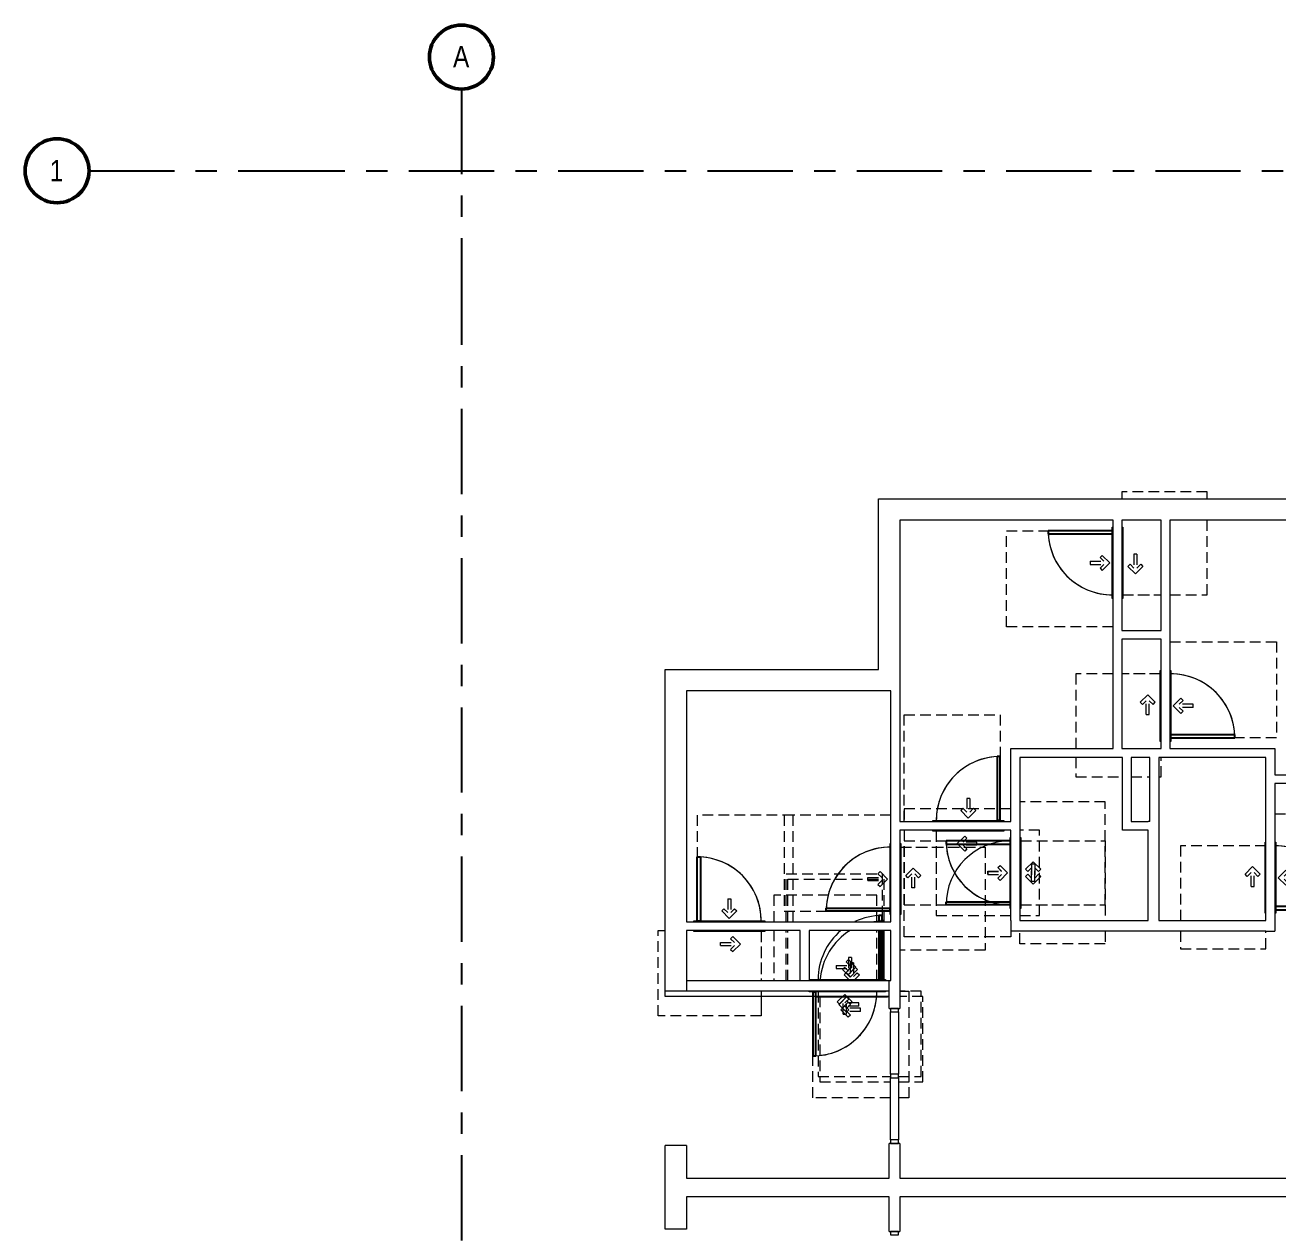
# Model space of a CAD drawing. Header units: inches. Extents: x -1419 to 121, y -84 to 1352.
# Drawn here: x -1419 to -714, y 671 to 1352 of the extents above; entities that cross this region are included whole.
import ezdxf

# ---------------------------------------------------------------- set-up
doc = ezdxf.new("R2010")
doc.units = ezdxf.units.IN
doc.header["$MEASUREMENT"] = 0
doc.linetypes.add('ADA Clearance', pattern=[9, 6, -3])
doc.linetypes.add('Grid Line', pattern=[84, 48, -12, 12, -12])
for name, color, linetype, lineweight in [('A-DOOR', 31, 'Continuous', 15), ('A-DOOR-FRAM', 31, 'Continuous', 9), ('A-GLAZ-CWMG', 51, 'Continuous', 9), ('A-WALL', 113, 'Continuous', 15), ('I-WALL', 2, 'Continuous', 15), ('S-GRID', 1, 'Continuous', 9), ('S-GRID-IDEN', 1, 'Continuous', 50)]:
    doc.layers.add(name, color=color, linetype=linetype, lineweight=lineweight)
doc.styles.add('Arial Narrow', font='ARIALN.TTF', dxfattribs={"height": 12})

# ---------------------------------------------------------------- blocks, each defined once
blk = doc.blocks.new('Door-Single_CE_ - HM Door-2_ HM Frame-V9-ROOF')
at = {"layer": 'A-DOOR', "linetype": 'ADA Clearance', "lineweight": 9}
for p, q in [((-18, 50.5), (40, 50.5)), ((-18, 39.5), (-18, 50.5)), ((40, 50.5), (40, 2.5)), ((-18, 3), (-18, 30.5)), ((-2.02, 14.28), (-6.26, 10.04)), ((-0.78, 13.04), (-2.02, 14.28)), ((-2.02, 5.79), (-6.26, 10.04)), ((-0.78, 13.04), (-2.91, 10.91)), ((4.84, 10.91), (-2.91, 10.91)), ((4.84, 9.16), (-2.91, 9.16)), ((-0.78, 7.03), (-2.91, 9.16)), ((4.84, 10.91), (4.84, 9.16)), ((-0.78, 7.03), (-2.02, 5.79)), ((40, 2.5), (36, 2.5)), ((-36, -2.5), (-36, -62.5)), ((-4.26, -8.62), (-0.02, -4.37)), ((4.22, -8.62), (-0.02, -4.37)), ((18, -62.5), (18, -3)), ((-3.02, -9.85), (-4.26, -8.62)), ((-3.02, -9.85), (-0.89, -7.72)), ((-0.89, -15.47), (-0.89, -7.72)), ((0.86, -15.47), (0.86, -7.72)), ((2.99, -9.85), (0.86, -7.72)), ((2.99, -9.85), (4.22, -8.62)), ((0.86, -15.47), (-0.89, -15.47)), ((-36, -62.5), (18, -62.5))]:
    blk.add_line(p, q, dxfattribs=at)
at = {"layer": 'A-DOOR'}
for p, q in [((16.25, -39), (16.25, -3)), ((18, -3), (18, -39)), ((18, -39), (16.25, -39))]:
    blk.add_line(p, q, dxfattribs=at)
at = {"layer": 'A-DOOR', "lineweight": 25}
for p, q in [((16.25, -39), (16.25, -3)), ((18, -3), (18, -39)), ((18, -39), (16.25, -39))]:
    blk.add_line(p, q, dxfattribs=at)
at = {"layer": 'A-DOOR', "lineweight": 9}
blk.add_arc((18, -3), 36, 180.00117, 270, dxfattribs=at)
blk.add_arc((18, -3), 36, 180.00117, 270, dxfattribs=at)
blk.add_arc((18, -3), 36, 180.00117, 270, dxfattribs=at)
blk.add_arc((18, -3), 36, 180.00117, 270, dxfattribs=at)
blk = doc.blocks.new('Door-Single_CE_ - HM Door-2_ HM Frame-V10-ROOF')
at = {"layer": 'A-DOOR', "linetype": 'ADA Clearance', "lineweight": 9}
for p, q in [((-18, 50.5), (40, 50.5)), ((-18, 3), (-18, 50.5)), ((40, 50.5), (40, 2.5)), ((-2.02, 14.28), (-6.26, 10.04)), ((-0.78, 13.04), (-2.02, 14.28)), ((-2.02, 5.79), (-6.26, 10.04)), ((-0.78, 13.04), (-2.91, 10.91)), ((4.84, 10.91), (-2.91, 10.91)), ((4.84, 9.16), (-2.91, 9.16)), ((-0.78, 7.03), (-2.91, 9.16)), ((4.84, 10.91), (4.84, 9.16)), ((-0.78, 7.03), (-2.02, 5.79)), ((-36, -2.5), (-36, -62.5)), ((-4.26, -8.62), (-0.02, -4.37)), ((4.22, -8.62), (-0.02, -4.37)), ((18, -62.5), (18, -3)), ((-3.02, -9.85), (-4.26, -8.62)), ((-3.02, -9.85), (-0.89, -7.72)), ((-0.89, -15.47), (-0.89, -7.72)), ((0.86, -15.47), (0.86, -7.72)), ((2.99, -9.85), (0.86, -7.72)), ((2.99, -9.85), (4.22, -8.62)), ((0.86, -15.47), (-0.89, -15.47)), ((-36, -62.5), (18, -62.5))]:
    blk.add_line(p, q, dxfattribs=at)
at = {"layer": 'A-DOOR'}
for p, q in [((16.25, -39), (16.25, -3)), ((18, -3), (18, -39)), ((18, -39), (16.25, -39))]:
    blk.add_line(p, q, dxfattribs=at)
at = {"layer": 'A-DOOR', "lineweight": 25}
for p, q in [((16.25, -39), (16.25, -3)), ((18, -3), (18, -39)), ((18, -39), (16.25, -39))]:
    blk.add_line(p, q, dxfattribs=at)
at = {"layer": 'A-DOOR', "lineweight": 9}
blk.add_arc((18, -3), 36, 180.00117, 270, dxfattribs=at)
blk.add_arc((18, -3), 36, 180.00117, 270, dxfattribs=at)
blk.add_arc((18, -3), 36, 180.00117, 270, dxfattribs=at)
blk.add_arc((18, -3), 36, 180.00117, 270, dxfattribs=at)
blk = doc.blocks.new('Door-Single_CE_ - HM Door-2_ HM Frame-V11-ROOF')
at = {"layer": 'A-DOOR', "linetype": 'ADA Clearance', "lineweight": 9}
for p, q in [((-36, 62.5), (18, 62.5)), ((-36, 2.5), (-36, 62.5)), ((18, 62.5), (18, 3)), ((-0.89, 15.47), (-0.89, 7.72)), ((0.86, 15.47), (-0.89, 15.47)), ((0.86, 15.47), (0.86, 7.72)), ((-3.02, 9.85), (-4.26, 8.62)), ((-4.26, 8.62), (-0.02, 4.37)), ((-3.02, 9.85), (-0.89, 7.72)), ((4.22, 8.62), (-0.02, 4.37)), ((2.99, 9.85), (0.86, 7.72)), ((2.99, 9.85), (4.22, 8.62)), ((-18, -3), (-18, -50.5)), ((-2.02, -5.79), (-6.26, -10.04)), ((-0.78, -7.03), (-2.91, -9.16)), ((-0.78, -7.03), (-2.02, -5.79)), ((40, -2.5), (29, -2.5)), ((40, -50.5), (40, -2.5)), ((-2.02, -14.28), (-6.26, -10.04)), ((4.84, -9.16), (-2.91, -9.16)), ((4.84, -10.91), (-2.91, -10.91)), ((-0.78, -13.04), (-2.91, -10.91)), ((-0.78, -13.04), (-2.02, -14.28)), ((4.84, -10.91), (4.84, -9.16)), ((-18, -50.5), (24, -50.5)), ((29, -50.5), (40, -50.5))]:
    blk.add_line(p, q, dxfattribs=at)
at = {"layer": 'A-DOOR'}
for p, q in [((18, 39), (16.25, 39)), ((16.25, 39), (16.25, 3)), ((18, 3), (18, 39))]:
    blk.add_line(p, q, dxfattribs=at)
at = {"layer": 'A-DOOR', "lineweight": 25}
for p, q in [((18, 39), (16.25, 39)), ((16.25, 39), (16.25, 3)), ((18, 3), (18, 39))]:
    blk.add_line(p, q, dxfattribs=at)
at = {"layer": 'A-DOOR', "lineweight": 9}
blk.add_arc((18, 3), 36, 90, 179.99883, dxfattribs=at)
blk.add_arc((18, 3), 36, 90, 179.99883, dxfattribs=at)
blk.add_arc((18, 3), 36, 90, 179.99883, dxfattribs=at)
blk.add_arc((18, 3), 36, 90, 179.99883, dxfattribs=at)
blk = doc.blocks.new('Door-Single_CE_ - HM Door-2_ HM Frame-V12-ROOF')
at = {"layer": 'A-DOOR', "linetype": 'ADA Clearance', "lineweight": 9}
for p, q in [((-18, 50.5), (26.73, 50.5)), ((-18, 3), (-18, 50.5)), ((32.73, 50.5), (40, 50.5)), ((40, 50.5), (40, 2.5)), ((-2.02, 14.28), (-6.26, 10.04)), ((-0.78, 13.04), (-2.02, 14.28)), ((-2.02, 5.79), (-6.26, 10.04)), ((-0.78, 13.04), (-2.91, 10.91)), ((4.84, 10.91), (-2.91, 10.91)), ((4.84, 9.16), (-2.91, 9.16)), ((-0.78, 7.03), (-2.91, 9.16)), ((4.84, 10.91), (4.84, 9.16)), ((-0.78, 7.03), (-2.02, 5.79)), ((40, 2.5), (32.73, 2.5)), ((-36, -2.5), (-36, -62.5)), ((-4.26, -8.62), (-0.02, -4.37)), ((4.22, -8.62), (-0.02, -4.37)), ((18, -62.5), (18, -3)), ((-3.02, -9.85), (-4.26, -8.62)), ((-3.02, -9.85), (-0.89, -7.72)), ((-0.89, -15.47), (-0.89, -7.72)), ((0.86, -15.47), (0.86, -7.72)), ((2.99, -9.85), (0.86, -7.72)), ((2.99, -9.85), (4.22, -8.62)), ((0.86, -15.47), (-0.89, -15.47)), ((-36, -62.5), (-29, -62.5)), ((-24, -62.5), (18, -62.5))]:
    blk.add_line(p, q, dxfattribs=at)
at = {"layer": 'A-DOOR'}
for p, q in [((16.25, -39), (16.25, -3)), ((18, -3), (18, -39)), ((18, -39), (16.25, -39))]:
    blk.add_line(p, q, dxfattribs=at)
at = {"layer": 'A-DOOR', "lineweight": 25}
for p, q in [((16.25, -39), (16.25, -3)), ((18, -3), (18, -39)), ((18, -39), (16.25, -39))]:
    blk.add_line(p, q, dxfattribs=at)
at = {"layer": 'A-DOOR', "lineweight": 9}
blk.add_arc((18, -3), 36, 180.00117, 270, dxfattribs=at)
blk.add_arc((18, -3), 36, 180.00117, 270, dxfattribs=at)
blk.add_arc((18, -3), 36, 180.00117, 270, dxfattribs=at)
blk.add_arc((18, -3), 36, 180.00117, 270, dxfattribs=at)
blk = doc.blocks.new('Door-Single_CE_ - HM Door-2_ HM Frame-V13-ROOF')
at = {"layer": 'A-DOOR', "linetype": 'ADA Clearance', "lineweight": 9}
for p, q in [((-36, 62.5), (18, 62.5)), ((-36, 2.5), (-36, 62.5)), ((18, 62.5), (18, 3)), ((-0.89, 15.47), (-0.89, 7.72)), ((0.86, 15.47), (-0.89, 15.47)), ((0.86, 15.47), (0.86, 7.72)), ((-3.02, 9.85), (-4.26, 8.62)), ((-4.26, 8.62), (-0.02, 4.37)), ((-3.02, 9.85), (-0.89, 7.72)), ((4.22, 8.62), (-0.02, 4.37)), ((2.99, 9.85), (0.86, 7.72)), ((2.99, 9.85), (4.22, 8.62)), ((-18, -3), (-18, -24.5)), ((-2.02, -5.79), (-6.26, -10.04)), ((-0.78, -7.03), (-2.91, -9.16)), ((-0.78, -7.03), (-2.02, -5.79)), ((40, -2.5), (36, -2.5)), ((40, -50.5), (40, -2.5)), ((-2.02, -14.28), (-6.26, -10.04)), ((4.84, -9.16), (-2.91, -9.16)), ((4.84, -10.91), (-2.91, -10.91)), ((-0.78, -13.04), (-2.91, -10.91)), ((-0.78, -13.04), (-2.02, -14.28)), ((4.84, -10.91), (4.84, -9.16)), ((-18, -29.5), (-18, -50.5)), ((-18, -50.5), (24, -50.5)), ((36, -50.5), (40, -50.5))]:
    blk.add_line(p, q, dxfattribs=at)
at = {"layer": 'A-DOOR'}
for p, q in [((18, 39), (16.25, 39)), ((16.25, 39), (16.25, 3)), ((18, 3), (18, 39))]:
    blk.add_line(p, q, dxfattribs=at)
at = {"layer": 'A-DOOR', "lineweight": 25}
for p, q in [((18, 39), (16.25, 39)), ((16.25, 39), (16.25, 3)), ((18, 3), (18, 39))]:
    blk.add_line(p, q, dxfattribs=at)
at = {"layer": 'A-DOOR', "lineweight": 9}
blk.add_arc((18, 3), 36, 90, 179.99883, dxfattribs=at)
blk.add_arc((18, 3), 36, 90, 179.99883, dxfattribs=at)
blk.add_arc((18, 3), 36, 90, 179.99883, dxfattribs=at)
blk.add_arc((18, 3), 36, 90, 179.99883, dxfattribs=at)
blk = doc.blocks.new('Door-Single_CE_ - HM Door-2_ HM Frame-V14-ROOF')
at = {"layer": 'A-DOOR', "linetype": 'ADA Clearance', "lineweight": 9}
for p, q in [((-36, 62.5), (18, 62.5)), ((-36, 2.5), (-36, 62.5)), ((18, 62.5), (18, 3)), ((-0.89, 15.47), (-0.89, 7.72)), ((0.86, 15.47), (-0.89, 15.47)), ((0.86, 15.47), (0.86, 7.72)), ((-3.02, 9.85), (-4.26, 8.62)), ((-4.26, 8.62), (-0.02, 4.37)), ((-3.02, 9.85), (-0.89, 7.72)), ((4.22, 8.62), (-0.02, 4.37)), ((2.99, 9.85), (0.86, 7.72)), ((2.99, 9.85), (4.22, 8.62)), ((-18, -3), (-18, -24.5)), ((-2.02, -5.79), (-6.26, -10.04)), ((-0.78, -7.03), (-2.91, -9.16)), ((-0.78, -7.03), (-2.02, -5.79)), ((40, -2.5), (29, -2.5)), ((40, -3.75), (40, -2.5)), ((-2.02, -14.28), (-6.26, -10.04)), ((4.84, -9.16), (-2.91, -9.16)), ((4.84, -10.91), (-2.91, -10.91)), ((-0.78, -13.04), (-2.91, -10.91)), ((-0.78, -13.04), (-2.02, -14.28)), ((4.84, -10.91), (4.84, -9.16)), ((40, -19.25), (40, -8.75)), ((40, -50.5), (40, -24.25)), ((-18, -29.5), (-18, -50.5)), ((-18, -50.5), (24, -50.5)), ((29, -50.5), (40, -50.5))]:
    blk.add_line(p, q, dxfattribs=at)
at = {"layer": 'A-DOOR'}
for p, q in [((18, 39), (16.25, 39)), ((16.25, 39), (16.25, 3)), ((18, 3), (18, 39))]:
    blk.add_line(p, q, dxfattribs=at)
at = {"layer": 'A-DOOR', "lineweight": 25}
for p, q in [((18, 39), (16.25, 39)), ((16.25, 39), (16.25, 3)), ((18, 3), (18, 39))]:
    blk.add_line(p, q, dxfattribs=at)
at = {"layer": 'A-DOOR', "lineweight": 9}
blk.add_arc((18, 3), 36, 90, 179.99883, dxfattribs=at)
blk.add_arc((18, 3), 36, 90, 179.99883, dxfattribs=at)
blk.add_arc((18, 3), 36, 90, 179.99883, dxfattribs=at)
blk.add_arc((18, 3), 36, 90, 179.99883, dxfattribs=at)
blk = doc.blocks.new('Door-Single_CE_ - HM Door-2_ HM Frame-V30-ROOF')
at = {"layer": 'A-DOOR', "linetype": 'ADA Clearance', "lineweight": 9}
for p, q in [((-18, 50.5), (40, 50.5)), ((-18, 36.5), (-18, 50.5)), ((40, 50.5), (40, 2.5)), ((-18, 3), (-18, 30.5)), ((-2.02, 14.28), (-6.26, 10.04)), ((-0.78, 13.04), (-2.02, 14.28)), ((-2.02, 5.79), (-6.26, 10.04)), ((-0.78, 13.04), (-2.91, 10.91)), ((4.84, 10.91), (-2.91, 10.91)), ((4.84, 9.16), (-2.91, 9.16)), ((-0.78, 7.03), (-2.91, 9.16)), ((4.84, 10.91), (4.84, 9.16)), ((-0.78, 7.03), (-2.02, 5.79)), ((40, 2.5), (36, 2.5)), ((-36, -2.5), (-36, -62.5)), ((-4.26, -8.62), (-0.02, -4.37)), ((4.22, -8.62), (-0.02, -4.37)), ((18, -62.5), (18, -3)), ((-3.02, -9.85), (-4.26, -8.62)), ((-3.02, -9.85), (-0.89, -7.72)), ((-0.89, -15.47), (-0.89, -7.72)), ((0.86, -15.47), (0.86, -7.72)), ((2.99, -9.85), (0.86, -7.72)), ((2.99, -9.85), (4.22, -8.62)), ((0.86, -15.47), (-0.89, -15.47)), ((-36, -62.5), (18, -62.5))]:
    blk.add_line(p, q, dxfattribs=at)
at = {"layer": 'A-DOOR'}
for p, q in [((16.25, -39), (16.25, -3)), ((18, -3), (18, -39)), ((18, -39), (16.25, -39))]:
    blk.add_line(p, q, dxfattribs=at)
at = {"layer": 'A-DOOR', "lineweight": 25}
for p, q in [((16.25, -39), (16.25, -3)), ((18, -3), (18, -39)), ((18, -39), (16.25, -39))]:
    blk.add_line(p, q, dxfattribs=at)
at = {"layer": 'A-DOOR', "lineweight": 9}
blk.add_arc((18, -3), 36, 180.00117, 270, dxfattribs=at)
blk.add_arc((18, -3), 36, 180.00117, 270, dxfattribs=at)
blk.add_arc((18, -3), 36, 180.00117, 270, dxfattribs=at)
blk.add_arc((18, -3), 36, 180.00117, 270, dxfattribs=at)
blk = doc.blocks.new('Door-Single_CE_ - HM Door-2_ HM Frame-V19-ROOF')
at = {"layer": 'A-DOOR', "linetype": 'ADA Clearance', "lineweight": 9}
for p, q in [((-36, 62.5), (18, 62.5)), ((-36, 2.5), (-36, 62.5)), ((18, 62.5), (18, 3)), ((-0.89, 15.47), (-0.89, 7.72)), ((0.86, 15.47), (-0.89, 15.47)), ((0.86, 15.47), (0.86, 7.72)), ((-3.02, 9.85), (-4.26, 8.62)), ((-4.26, 8.62), (-0.02, 4.37)), ((-3.02, 9.85), (-0.89, 7.72)), ((4.22, 8.62), (-0.02, 4.37)), ((2.99, 9.85), (0.86, 7.72)), ((2.99, 9.85), (4.22, 8.62)), ((-32.73, 2.5), (-36, 2.5)), ((-18, -3), (-18, -50.5)), ((-2.02, -5.79), (-6.26, -10.04)), ((-0.78, -7.03), (-2.91, -9.16)), ((-0.78, -7.03), (-2.02, -5.79)), ((40, -50.5), (40, -2.5)), ((-2.02, -14.28), (-6.26, -10.04)), ((4.84, -9.16), (-2.91, -9.16)), ((4.84, -10.91), (-2.91, -10.91)), ((-0.78, -13.04), (-2.91, -10.91)), ((-0.78, -13.04), (-2.02, -14.28)), ((4.84, -10.91), (4.84, -9.16)), ((-18, -50.5), (40, -50.5))]:
    blk.add_line(p, q, dxfattribs=at)
at = {"layer": 'A-DOOR'}
for p, q in [((18, 39), (16.25, 39)), ((16.25, 39), (16.25, 3)), ((18, 3), (18, 39))]:
    blk.add_line(p, q, dxfattribs=at)
at = {"layer": 'A-DOOR', "lineweight": 25}
for p, q in [((18, 39), (16.25, 39)), ((16.25, 39), (16.25, 3)), ((18, 3), (18, 39))]:
    blk.add_line(p, q, dxfattribs=at)
at = {"layer": 'A-DOOR', "lineweight": 9}
blk.add_arc((18, 3), 36, 90, 179.99883, dxfattribs=at)
blk.add_arc((18, 3), 36, 90, 179.99883, dxfattribs=at)
blk.add_arc((18, 3), 36, 90, 179.99883, dxfattribs=at)
blk.add_arc((18, 3), 36, 90, 179.99883, dxfattribs=at)
blk = doc.blocks.new('Rectangular Mullion - 4 1_2_ x 2_ Rectangular_CE_-5153480-ROOF')
at = {"layer": 'A-GLAZ-CWMG'}
for p, q in [((0, 2.25), (-2, 2.25)), ((-2, 2.25), (-2, -2.25)), ((0, -2.25), (0, 2.25)), ((-2, -2.25), (0, -2.25))]:
    blk.add_line(p, q, dxfattribs=at)
blk = doc.blocks.new('Door-Single_CE_ - HM Door-2_ HM Frame-V49-ROOF')
at = {"layer": 'A-DOOR', "linetype": 'ADA Clearance', "lineweight": 9}
for p, q in [((-18, 50.5), (40, 50.5)), ((-18, 36.5), (-18, 50.5)), ((40, 50.5), (40, 2.5)), ((-18, 2.5), (-18, 30.5)), ((-2.02, 14.28), (-6.26, 10.04)), ((-0.78, 13.04), (-2.02, 14.28)), ((-2.02, 5.79), (-6.26, 10.04)), ((-0.78, 13.04), (-2.91, 10.91)), ((4.84, 10.91), (-2.91, 10.91)), ((4.84, 9.16), (-2.91, 9.16)), ((-0.78, 7.03), (-2.91, 9.16)), ((4.84, 10.91), (4.84, 9.16)), ((-0.78, 7.03), (-2.02, 5.79)), ((40, 2.5), (36, 2.5)), ((-36, -2.5), (-36, -62.5)), ((-4.26, -8.62), (-0.02, -4.37)), ((4.22, -8.62), (-0.02, -4.37)), ((18, -62.5), (18, -2.5)), ((-3.02, -9.85), (-4.26, -8.62)), ((-3.02, -9.85), (-0.89, -7.72)), ((-0.89, -15.47), (-0.89, -7.72)), ((0.86, -15.47), (0.86, -7.72)), ((2.99, -9.85), (0.86, -7.72)), ((2.99, -9.85), (4.22, -8.62)), ((0.86, -15.47), (-0.89, -15.47)), ((-36, -62.5), (18, -62.5))]:
    blk.add_line(p, q, dxfattribs=at)
at = {"layer": 'A-DOOR'}
for p, q in [((16.25, -39), (16.25, -3)), ((16.25, -3), (18, -3)), ((18, -3), (18, -39)), ((18, -39), (16.25, -39))]:
    blk.add_line(p, q, dxfattribs=at)
at = {"layer": 'A-DOOR', "lineweight": 25}
for p, q in [((16.25, -39), (16.25, -3)), ((18, -3), (16.25, -3)), ((18, -3), (18, -39)), ((18, -39), (16.25, -39))]:
    blk.add_line(p, q, dxfattribs=at)
at = {"layer": 'A-DOOR', "lineweight": 9}
for start in [179.5, 179.5, 179.5, 180.00117]:
    blk.add_arc((18, -3), 36, start, 270, dxfattribs=at)
at = {"layer": 'A-DOOR-FRAM'}
for p, q in [((-20, 3), (20, 3)), ((-20, 2.5), (-20, 3)), ((20, 3), (20, 2.5)), ((-20, -3), (-20, -2.5)), ((20, -3), (-20, -3)), ((20, -2.5), (20, -3))]:
    blk.add_line(p, q, dxfattribs=at)
blk = doc.blocks.new('Door-Single_CE_ - HM Door-2_ HM Frame-V50-ROOF')
at = {"layer": 'A-DOOR', "linetype": 'ADA Clearance', "lineweight": 9}
for p, q in [((-18, 50.5), (40, 50.5)), ((-18, 2.5), (-18, 50.5)), ((40, 50.5), (40, 2.5)), ((-2.02, 14.28), (-6.26, 10.04)), ((-0.78, 13.04), (-2.02, 14.28)), ((-2.02, 5.79), (-6.26, 10.04)), ((-0.78, 13.04), (-2.91, 10.91)), ((4.84, 10.91), (-2.91, 10.91)), ((4.84, 9.16), (-2.91, 9.16)), ((-0.78, 7.03), (-2.91, 9.16)), ((4.84, 10.91), (4.84, 9.16)), ((-0.78, 7.03), (-2.02, 5.79)), ((-36, -2.5), (-36, -62.5)), ((-4.26, -8.62), (-0.02, -4.37)), ((4.22, -8.62), (-0.02, -4.37)), ((18, -62.5), (18, -2.5)), ((-3.02, -9.85), (-4.26, -8.62)), ((-3.02, -9.85), (-0.89, -7.72)), ((-0.89, -15.47), (-0.89, -7.72)), ((0.86, -15.47), (0.86, -7.72)), ((2.99, -9.85), (0.86, -7.72)), ((2.99, -9.85), (4.22, -8.62)), ((0.86, -15.47), (-0.89, -15.47)), ((-36, -62.5), (18, -62.5))]:
    blk.add_line(p, q, dxfattribs=at)
at = {"layer": 'A-DOOR'}
for p, q in [((16.25, -39), (16.25, -3)), ((16.25, -3), (18, -3)), ((18, -3), (18, -39)), ((18, -39), (16.25, -39))]:
    blk.add_line(p, q, dxfattribs=at)
at = {"layer": 'A-DOOR', "lineweight": 25}
for p, q in [((16.25, -39), (16.25, -3)), ((18, -3), (16.25, -3)), ((18, -3), (18, -39)), ((18, -39), (16.25, -39))]:
    blk.add_line(p, q, dxfattribs=at)
at = {"layer": 'A-DOOR', "lineweight": 9}
for start in [179.5, 179.5, 179.5, 180.00117]:
    blk.add_arc((18, -3), 36, start, 270, dxfattribs=at)
at = {"layer": 'A-DOOR-FRAM'}
for p, q in [((-20, 3), (20, 3)), ((-20, 2.5), (-20, 3)), ((20, 3), (20, 2.5)), ((-20, -3), (-20, -2.5)), ((20, -3), (-20, -3)), ((20, -2.5), (20, -3))]:
    blk.add_line(p, q, dxfattribs=at)
blk = doc.blocks.new('Door-Single_CE_ - HM Door-2_ HM Frame-V51-ROOF')
at = {"layer": 'A-DOOR', "linetype": 'ADA Clearance', "lineweight": 9}
for p, q in [((-36, 62.5), (18, 62.5)), ((-36, 2.5), (-36, 62.5)), ((18, 62.5), (18, 2.5)), ((-0.89, 15.47), (-0.89, 7.72)), ((0.86, 15.47), (-0.89, 15.47)), ((0.86, 15.47), (0.86, 7.72)), ((-3.02, 9.85), (-4.26, 8.62)), ((-4.26, 8.62), (-0.02, 4.37)), ((-3.02, 9.85), (-0.89, 7.72)), ((4.22, 8.62), (-0.02, 4.37)), ((2.99, 9.85), (0.86, 7.72)), ((2.99, 9.85), (4.22, 8.62)), ((-18, -2.5), (-18, -50.5)), ((-2.02, -5.79), (-6.26, -10.04)), ((-0.78, -7.03), (-2.91, -9.16)), ((-0.78, -7.03), (-2.02, -5.79)), ((40, -2.5), (29, -2.5)), ((40, -50.5), (40, -2.5)), ((-2.02, -14.28), (-6.26, -10.04)), ((4.84, -9.16), (-2.91, -9.16)), ((4.84, -10.91), (-2.91, -10.91)), ((-0.78, -13.04), (-2.91, -10.91)), ((-0.78, -13.04), (-2.02, -14.28)), ((4.84, -10.91), (4.84, -9.16)), ((-18, -50.5), (24, -50.5)), ((29, -50.5), (40, -50.5))]:
    blk.add_line(p, q, dxfattribs=at)
at = {"layer": 'A-DOOR'}
for p, q in [((18, 39), (16.25, 39)), ((16.25, 39), (16.25, 3)), ((18, 3), (18, 39)), ((16.25, 3), (18, 3))]:
    blk.add_line(p, q, dxfattribs=at)
at = {"layer": 'A-DOOR', "lineweight": 25}
for p, q in [((18, 39), (16.25, 39)), ((16.25, 39), (16.25, 3)), ((18, 3), (18, 39)), ((18, 3), (16.25, 3))]:
    blk.add_line(p, q, dxfattribs=at)
at = {"layer": 'A-DOOR', "lineweight": 9}
for end in [179.99883, 180.5, 180.5, 180.5]:
    blk.add_arc((18, 3), 36, 90, end, dxfattribs=at)
at = {"layer": 'A-DOOR-FRAM'}
for p, q in [((-20, 3), (20, 3)), ((-20, 2.5), (-20, 3)), ((20, 3), (20, 2.5)), ((-20, -3), (-20, -2.5)), ((20, -3), (-20, -3)), ((20, -2.5), (20, -3))]:
    blk.add_line(p, q, dxfattribs=at)
blk = doc.blocks.new('Door-Single_CE_ - HM Door-2_ HM Frame-V52-ROOF')
at = {"layer": 'A-DOOR', "linetype": 'ADA Clearance', "lineweight": 9}
for p, q in [((-36, 62.5), (18, 62.5)), ((-36, 2.5), (-36, 62.5)), ((18, 62.5), (18, 2.5)), ((-0.89, 15.47), (-0.89, 7.72)), ((0.86, 15.47), (-0.89, 15.47)), ((0.86, 15.47), (0.86, 7.72)), ((-3.02, 9.85), (-4.26, 8.62)), ((-4.26, 8.62), (-0.02, 4.37)), ((-3.02, 9.85), (-0.89, 7.72)), ((4.22, 8.62), (-0.02, 4.37)), ((2.99, 9.85), (0.86, 7.72)), ((2.99, 9.85), (4.22, 8.62)), ((-32.73, 2.5), (-36, 2.5)), ((-18, -2.5), (-18, -50.5)), ((-2.02, -5.79), (-6.26, -10.04)), ((-0.78, -7.03), (-2.91, -9.16)), ((-0.78, -7.03), (-2.02, -5.79)), ((40, -50.5), (40, -2.5)), ((-2.02, -14.28), (-6.26, -10.04)), ((4.84, -9.16), (-2.91, -9.16)), ((4.84, -10.91), (-2.91, -10.91)), ((-0.78, -13.04), (-2.91, -10.91)), ((-0.78, -13.04), (-2.02, -14.28)), ((4.84, -10.91), (4.84, -9.16)), ((-18, -50.5), (40, -50.5))]:
    blk.add_line(p, q, dxfattribs=at)
at = {"layer": 'A-DOOR'}
for p, q in [((18, 39), (16.25, 39)), ((16.25, 39), (16.25, 3)), ((18, 3), (18, 39)), ((16.25, 3), (18, 3))]:
    blk.add_line(p, q, dxfattribs=at)
at = {"layer": 'A-DOOR', "lineweight": 25}
for p, q in [((18, 39), (16.25, 39)), ((16.25, 39), (16.25, 3)), ((18, 3), (18, 39)), ((18, 3), (16.25, 3))]:
    blk.add_line(p, q, dxfattribs=at)
at = {"layer": 'A-DOOR', "lineweight": 9}
for end in [179.99883, 180.5, 180.5, 180.5]:
    blk.add_arc((18, 3), 36, 90, end, dxfattribs=at)
at = {"layer": 'A-DOOR-FRAM'}
for p, q in [((-20, 3), (20, 3)), ((-20, 2.5), (-20, 3)), ((20, 3), (20, 2.5)), ((-20, -3), (-20, -2.5)), ((20, -3), (-20, -3)), ((20, -2.5), (20, -3))]:
    blk.add_line(p, q, dxfattribs=at)
blk = doc.blocks.new('Door-Single_CE_ - HM Door-2_ HM Frame-V53-ROOF')
at = {"layer": 'A-DOOR', "linetype": 'ADA Clearance', "lineweight": 9}
for p, q in [((-36, 62.5), (18, 62.5)), ((-36, 2.5), (-36, 62.5)), ((18, 62.5), (18, 2.5)), ((-0.89, 15.47), (-0.89, 7.72)), ((0.86, 15.47), (-0.89, 15.47)), ((0.86, 15.47), (0.86, 7.72)), ((-3.02, 9.85), (-4.26, 8.62)), ((-4.26, 8.62), (-0.02, 4.37)), ((-3.02, 9.85), (-0.89, 7.72)), ((4.22, 8.62), (-0.02, 4.37)), ((2.99, 9.85), (0.86, 7.72)), ((2.99, 9.85), (4.22, 8.62)), ((-18, -2.5), (-18, -24.5)), ((-2.02, -5.79), (-6.26, -10.04)), ((-0.78, -7.03), (-2.91, -9.16)), ((-0.78, -7.03), (-2.02, -5.79)), ((40, -2.5), (36, -2.5)), ((40, -50.5), (40, -2.5)), ((-2.02, -14.28), (-6.26, -10.04)), ((4.84, -9.16), (-2.91, -9.16)), ((4.84, -10.91), (-2.91, -10.91)), ((-0.78, -13.04), (-2.91, -10.91)), ((-0.78, -13.04), (-2.02, -14.28)), ((4.84, -10.91), (4.84, -9.16)), ((-18, -29.5), (-18, -50.5)), ((-18, -50.5), (24, -50.5)), ((36, -50.5), (40, -50.5))]:
    blk.add_line(p, q, dxfattribs=at)
at = {"layer": 'A-DOOR'}
for p, q in [((18, 39), (16.25, 39)), ((16.25, 39), (16.25, 3)), ((18, 3), (18, 39)), ((16.25, 3), (18, 3))]:
    blk.add_line(p, q, dxfattribs=at)
at = {"layer": 'A-DOOR', "lineweight": 25}
for p, q in [((18, 39), (16.25, 39)), ((16.25, 39), (16.25, 3)), ((18, 3), (18, 39)), ((18, 3), (16.25, 3))]:
    blk.add_line(p, q, dxfattribs=at)
at = {"layer": 'A-DOOR', "lineweight": 9}
for end in [179.99883, 180.5, 180.5, 180.5]:
    blk.add_arc((18, 3), 36, 90, end, dxfattribs=at)
at = {"layer": 'A-DOOR-FRAM'}
for p, q in [((-20, 3), (20, 3)), ((-20, 2.5), (-20, 3)), ((20, 3), (20, 2.5)), ((-20, -3), (-20, -2.5)), ((20, -3), (-20, -3)), ((20, -2.5), (20, -3))]:
    blk.add_line(p, q, dxfattribs=at)
blk = doc.blocks.new('Door-Single_CE_ - HM Door-2_ HM Frame-V54-ROOF')
at = {"layer": 'A-DOOR', "linetype": 'ADA Clearance', "lineweight": 9}
for p, q in [((-36, 62.5), (18, 62.5)), ((-36, 2.5), (-36, 62.5)), ((18, 62.5), (18, 2.5)), ((-0.89, 15.47), (-0.89, 7.72)), ((0.86, 15.47), (-0.89, 15.47)), ((0.86, 15.47), (0.86, 7.72)), ((-3.02, 9.85), (-4.26, 8.62)), ((-4.26, 8.62), (-0.02, 4.37)), ((-3.02, 9.85), (-0.89, 7.72)), ((4.22, 8.62), (-0.02, 4.37)), ((2.99, 9.85), (0.86, 7.72)), ((2.99, 9.85), (4.22, 8.62)), ((-18, -2.5), (-18, -24.5)), ((-2.02, -5.79), (-6.26, -10.04)), ((-0.78, -7.03), (-2.91, -9.16)), ((-0.78, -7.03), (-2.02, -5.79)), ((40, -2.5), (29, -2.5)), ((40, -3.75), (40, -2.5)), ((-2.02, -14.28), (-6.26, -10.04)), ((4.84, -9.16), (-2.91, -9.16)), ((4.84, -10.91), (-2.91, -10.91)), ((-0.78, -13.04), (-2.91, -10.91)), ((-0.78, -13.04), (-2.02, -14.28)), ((4.84, -10.91), (4.84, -9.16)), ((40, -19.25), (40, -8.75)), ((40, -50.5), (40, -24.25)), ((-18, -29.5), (-18, -50.5)), ((-18, -50.5), (24, -50.5)), ((29, -50.5), (40, -50.5))]:
    blk.add_line(p, q, dxfattribs=at)
at = {"layer": 'A-DOOR'}
for p, q in [((18, 39), (16.25, 39)), ((16.25, 39), (16.25, 3)), ((18, 3), (18, 39)), ((16.25, 3), (18, 3))]:
    blk.add_line(p, q, dxfattribs=at)
at = {"layer": 'A-DOOR', "lineweight": 25}
for p, q in [((18, 39), (16.25, 39)), ((16.25, 39), (16.25, 3)), ((18, 3), (18, 39)), ((18, 3), (16.25, 3))]:
    blk.add_line(p, q, dxfattribs=at)
at = {"layer": 'A-DOOR', "lineweight": 9}
for end in [179.99883, 180.5, 180.5, 180.5]:
    blk.add_arc((18, 3), 36, 90, end, dxfattribs=at)
at = {"layer": 'A-DOOR-FRAM'}
for p, q in [((-20, 3), (20, 3)), ((-20, 2.5), (-20, 3)), ((20, 3), (20, 2.5)), ((-20, -3), (-20, -2.5)), ((20, -3), (-20, -3)), ((20, -2.5), (20, -3))]:
    blk.add_line(p, q, dxfattribs=at)
blk = doc.blocks.new('Rectangular Mullion - 4 1_2_ x 2_ Rectangular_CE_-5153481-ROOF')
at = {"layer": 'A-GLAZ-CWMG'}
for p, q in [((-932.45, 796.61), (-927.95, 796.61)), ((-932.45, 761.61), (-932.45, 796.61)), ((-927.95, 796.61), (-927.95, 761.61)), ((-927.95, 761.61), (-932.45, 761.61))]:
    blk.add_line(p, q, dxfattribs=at)
blk = doc.blocks.new('Rectangular Mullion - 4 1_2_ x 2_ Rectangular_CE_-5153485-ROOF')
at = {"layer": 'A-GLAZ-CWMG'}
for p, q in [((-2, -2.25), (-2, 2.25)), ((-2, 2.25), (0, 2.25)), ((0, 2.25), (0, -2.25)), ((0, -2.25), (-2, -2.25))]:
    blk.add_line(p, q, dxfattribs=at)
blk = doc.blocks.new('Rectangular Mullion - 4 1_2_ x 2_ Rectangular_CE_-5153486-ROOF')
at = {"layer": 'A-GLAZ-CWMG'}
for p, q in [((0, 2.25), (-2, 2.25)), ((-2, 2.25), (-2, -2.25)), ((0, -2.25), (0, 2.25)), ((-2, -2.25), (0, -2.25))]:
    blk.add_line(p, q, dxfattribs=at)
blk = doc.blocks.new('Rectangular Mullion - 4 1_2_ x 2_ Rectangular_CE_-5153483-ROOF')
at = {"layer": 'A-GLAZ-CWMG'}
for p, q in [((-1, -2.25), (-1, 2.25)), ((-1, 2.25), (1, 2.25)), ((1, 2.25), (1, -2.25)), ((1, -2.25), (-1, -2.25))]:
    blk.add_line(p, q, dxfattribs=at)
blk = doc.blocks.new('Door-Single_CE_ - HM Door-2_ HM Frame-V70-ROOF')
at = {"layer": 'A-DOOR', "linetype": 'ADA Clearance', "lineweight": 9}
for p, q in [((-36, 62.5), (18, 62.5)), ((-36, 2.5), (-36, 62.5)), ((18, 62.5), (18, 2.5)), ((-0.89, 15.47), (-0.89, 7.72)), ((0.86, 15.47), (-0.89, 15.47)), ((0.86, 15.47), (0.86, 7.72)), ((-3.02, 9.85), (-4.26, 8.62)), ((-4.26, 8.62), (-0.02, 4.37)), ((-3.02, 9.85), (-0.89, 7.72)), ((4.22, 8.62), (-0.02, 4.37)), ((2.99, 9.85), (0.86, 7.72)), ((2.99, 9.85), (4.22, 8.62)), ((-18, -2.5), (-18, -50.5)), ((-2.02, -5.79), (-6.26, -10.04)), ((-0.78, -7.03), (-2.91, -9.16)), ((-0.78, -7.03), (-2.02, -5.79)), ((40, -2.5), (30, -2.5)), ((40, -50.5), (40, -2.5)), ((-2.02, -14.28), (-6.26, -10.04)), ((4.84, -9.16), (-2.91, -9.16)), ((4.84, -10.91), (-2.91, -10.91)), ((-0.78, -13.04), (-2.91, -10.91)), ((-0.78, -13.04), (-2.02, -14.28)), ((4.84, -10.91), (4.84, -9.16)), ((-18, -50.5), (24, -50.5)), ((30, -50.5), (40, -50.5))]:
    blk.add_line(p, q, dxfattribs=at)
at = {"layer": 'A-DOOR'}
for p, q in [((18, 39), (16.25, 39)), ((16.25, 39), (16.25, 3)), ((18, 3), (18, 39)), ((16.25, 3), (18, 3))]:
    blk.add_line(p, q, dxfattribs=at)
at = {"layer": 'A-DOOR', "lineweight": 25}
for p, q in [((18, 39), (16.25, 39)), ((16.25, 39), (16.25, 3)), ((18, 3), (18, 39)), ((18, 3), (16.25, 3))]:
    blk.add_line(p, q, dxfattribs=at)
at = {"layer": 'A-DOOR', "lineweight": 9}
for end in [179.99883, 180.5, 180.5, 180.5]:
    blk.add_arc((18, 3), 36, 90, end, dxfattribs=at)
at = {"layer": 'A-DOOR-FRAM'}
for p, q in [((-20, 3), (20, 3)), ((-20, 2.5), (-20, 3)), ((20, 3), (20, 2.5)), ((-20, -3), (-20, -2.5)), ((20, -3), (-20, -3)), ((20, -2.5), (20, -3))]:
    blk.add_line(p, q, dxfattribs=at)
blk = doc.blocks.new('Door-Single_CE_ - HM Door-2_ HM Frame-V71-ROOF')
at = {"layer": 'A-DOOR', "linetype": 'ADA Clearance', "lineweight": 9}
for p, q in [((-36, 63), (18, 63)), ((-36, 39), (-36, 63)), ((18, 63), (18, 39)), ((-36, 6), (-36, 34)), ((18, 34), (18, 6.5)), ((-0.89, 15.97), (-0.89, 8.22)), ((0.86, 15.97), (-0.89, 15.97)), ((0.86, 15.97), (0.86, 8.22)), ((-3.02, 10.35), (-4.26, 9.12)), ((-4.26, 9.12), (-1.65, 6.5)), ((-3.02, 10.35), (-0.89, 8.22)), ((2.99, 10.35), (0.86, 8.22)), ((4.22, 9.12), (1.61, 6.5)), ((2.99, 10.35), (4.22, 9.12)), ((-18, -3), (-18, -51)), ((-2.02, -6.29), (-6.26, -10.54)), ((-0.78, -7.53), (-2.02, -6.29)), ((40, -3), (27, -3)), ((40, -51), (40, -3)), ((-2.02, -14.78), (-6.26, -10.54)), ((-0.78, -7.53), (-2.91, -9.66)), ((4.84, -9.66), (-2.91, -9.66)), ((4.84, -11.41), (-2.91, -11.41)), ((-0.78, -13.54), (-2.91, -11.41)), ((-0.78, -13.54), (-2.02, -14.78)), ((4.84, -11.41), (4.84, -9.66)), ((-18, -51), (21.75, -51)), ((26.25, -51), (40, -51))]:
    blk.add_line(p, q, dxfattribs=at)
at = {"layer": 'A-DOOR'}
for p, q in [((18, 39.5), (16.25, 39.5)), ((16.25, 39.5), (16.25, 39)), ((18, 39), (18, 39.5)), ((16.25, 34), (16.25, 6.5)), ((18, 6.5), (18, 34))]:
    blk.add_line(p, q, dxfattribs=at)
at = {"layer": 'A-DOOR', "lineweight": 25}
for p, q in [((18, 39.5), (16.25, 39.5)), ((16.25, 39.5), (16.25, 39)), ((18, 39), (18, 39.5)), ((16.25, 34), (16.25, 6.5)), ((18, 6.5), (18, 34))]:
    blk.add_line(p, q, dxfattribs=at)
at = {"layer": 'A-DOOR', "lineweight": 9}
for start, end in [(90, 99.07289), (90, 99.07289), (90, 99.07289), (90, 99.07289), (121.94804, 175.21294), (121.94804, 175.21294), (121.94804, 175.21294), (121.94804, 175.21294)]:
    blk.add_arc((18, 3.5), 36, start, end, dxfattribs=at)
at = {"layer": 'A-DOOR-FRAM'}
for p, q in [((-20, -3.5), (-20, -3)), ((20, -3.5), (-20, -3.5)), ((20, -3), (20, -3.5))]:
    blk.add_line(p, q, dxfattribs=at)
blk = doc.blocks.new('Door-Single_CE_ - HM Door-2_ HM Frame-V74-ROOF')
at = {"layer": 'A-DOOR', "linetype": 'ADA Clearance', "lineweight": 9}
for p, q in [((-36, 63), (18, 63)), ((-36, 36), (-36, 63)), ((18, 63), (18, 36)), ((-36, 3), (-36, 31)), ((18, 31), (18, 3)), ((-0.89, 15.97), (-0.89, 8.22)), ((0.86, 15.97), (-0.89, 15.97)), ((0.86, 15.97), (0.86, 8.22)), ((-3.02, 10.35), (-4.26, 9.12)), ((-4.26, 9.12), (-0.02, 4.87)), ((-3.02, 10.35), (-0.89, 8.22)), ((4.22, 9.12), (-0.02, 4.87)), ((2.99, 10.35), (0.86, 8.22)), ((2.99, 10.35), (4.22, 9.12)), ((-18, -3.5), (-18, -51)), ((-2.02, -6.29), (-6.26, -10.54)), ((-0.78, -7.53), (-2.02, -6.29)), ((40, -3), (28, -3)), ((40, -51), (40, -3)), ((-2.02, -14.78), (-6.26, -10.54)), ((-0.78, -7.53), (-2.91, -9.66)), ((4.84, -9.66), (-2.91, -9.66)), ((4.84, -11.41), (-2.91, -11.41)), ((-0.78, -13.54), (-2.91, -11.41)), ((-0.78, -13.54), (-2.02, -14.78)), ((4.84, -11.41), (4.84, -9.66)), ((-18, -51), (22.75, -51)), ((27.25, -51), (40, -51))]:
    blk.add_line(p, q, dxfattribs=at)
at = {"layer": 'A-DOOR'}
for p, q in [((18, 39.5), (16.25, 39.5)), ((16.25, 39.5), (16.25, 36)), ((18, 36), (18, 39.5)), ((16.25, 31), (16.25, 3.5)), ((18, 3.5), (18, 31)), ((17, 3.5), (18, 3.5))]:
    blk.add_line(p, q, dxfattribs=at)
at = {"layer": 'A-DOOR', "lineweight": 25}
for p, q in [((18, 39.5), (16.25, 39.5)), ((16.25, 39.5), (16.25, 36)), ((18, 36), (18, 39.5)), ((16.25, 31), (16.25, 3.5)), ((18, 3.5), (18, 31)), ((18, 3.5), (17, 3.5))]:
    blk.add_line(p, q, dxfattribs=at)
at = {"layer": 'A-DOOR', "lineweight": 9}
for start, end in [(90, 115.23858), (90, 115.23858), (90, 115.23858), (90, 115.23858), (130.0669, 179.99883), (130.0669, 179.99883), (130.0669, 179.99883), (130.0669, 179.99883)]:
    blk.add_arc((18, 3.5), 36, start, end, dxfattribs=at)
at = {"layer": 'A-DOOR-FRAM'}
for p, q in [((17, 3.5), (20, 3.5)), ((20, 3.5), (20, 3)), ((20, -3.5), (17, -3.5)), ((20, -3), (20, -3.5))]:
    blk.add_line(p, q, dxfattribs=at)
blk = doc.blocks.new('Door-Single_CE_ - HM Door-2_ HM Frame-V75-ROOF')
at = {"layer": 'A-DOOR', "linetype": 'ADA Clearance', "lineweight": 9}
for p, q in [((-36, 63), (-30.25, 63)), ((-36, 3), (-36, 63)), ((-25.75, 63), (18, 63)), ((18, 63), (18, 3)), ((-0.89, 15.97), (-0.89, 8.22)), ((0.86, 15.97), (-0.89, 15.97)), ((0.86, 15.97), (0.86, 8.22)), ((-3.02, 10.35), (-4.26, 9.12)), ((-4.26, 9.12), (-0.02, 4.87)), ((-3.02, 10.35), (-0.89, 8.22)), ((4.22, 9.12), (-0.02, 4.87)), ((2.99, 10.35), (0.86, 8.22)), ((2.99, 10.35), (4.22, 9.12)), ((-31, 3), (-36, 3)), ((-18, -3), (-18, -31)), ((-2.02, -6.29), (-6.26, -10.54)), ((-0.78, -7.53), (-2.02, -6.29)), ((40, -31), (40, -3)), ((-2.02, -14.78), (-6.26, -10.54)), ((-0.78, -7.53), (-2.91, -9.66)), ((4.84, -9.66), (-2.91, -9.66)), ((4.84, -11.41), (-2.91, -11.41)), ((-0.78, -13.54), (-2.91, -11.41)), ((-0.78, -13.54), (-2.02, -14.78)), ((4.84, -11.41), (4.84, -9.66)), ((-18, -36), (-18, -51)), ((40, -51), (40, -36)), ((-18, -51), (40, -51))]:
    blk.add_line(p, q, dxfattribs=at)
at = {"layer": 'A-DOOR'}
for p, q in [((18, 39.5), (16.25, 39.5)), ((16.25, 39.5), (16.25, 3.5)), ((18, 3.5), (18, 39.5)), ((16.25, 3.5), (18, 3.5))]:
    blk.add_line(p, q, dxfattribs=at)
at = {"layer": 'A-DOOR', "lineweight": 25}
for p, q in [((18, 39.5), (16.25, 39.5)), ((16.25, 39.5), (16.25, 3.5)), ((18, 3.5), (18, 39.5)), ((18, 3.5), (16.25, 3.5))]:
    blk.add_line(p, q, dxfattribs=at)
at = {"layer": 'A-DOOR', "lineweight": 9}
for end in [179.99883, 180.5, 180.5, 180.5]:
    blk.add_arc((18, 3.5), 36, 90, end, dxfattribs=at)
at = {"layer": 'A-DOOR-FRAM'}
for p, q in [((-20, 3.5), (20, 3.5)), ((-20, 3), (-20, 3.5)), ((20, 3.5), (20, 3)), ((-20, -3.5), (-20, -3)), ((20, -3.5), (-20, -3.5))]:
    blk.add_line(p, q, dxfattribs=at)
blk = doc.blocks.new('Grid - Grid Head-Circle_CE_-46466-ROOF')
at = {"layer": 'S-GRID-IDEN'}
blk.add_circle((0, 0), 0.1875, dxfattribs=at)

msp = doc.modelspace()

# ---------------------------------------------------------------- linework, layer by layer
at = {"layer": 'A-WALL'}
for p, q in [((-939.2, 989.36), (-939.2, 1085.36)), ((-939.2, 1085.36), (-641.7, 1085.36)), ((-927.2, 1073.36), (-927.2, 977.36)), ((-807.2, 1073.36), (-927.2, 1073.36)), ((-780.2, 1073.36), (-802.2, 1073.36)), ((-653.7, 1073.36), (-775.2, 1073.36)), ((-1059.2, 805.36), (-1059.2, 989.36)), ((-1059.2, 989.36), (-939.2, 989.36)), ((-1047.2, 977.36), (-1047.2, 847.36)), ((-932.2, 977.36), (-1047.2, 977.36)), ((-786.45, 903.86), (-787.45, 903.86)), ((-781.45, 903.86), (-781.45, 848.13)), ((-787.45, 848.13), (-787.45, 898.86)), ((-864.7, 848.13), (-864.7, 842.13)), ((-859.7, 848.13), (-787.45, 848.13)), ((-781.45, 848.13), (-721.2, 848.13)), ((-1047.2, 842.36), (-1047.2, 808.36)), ((-721.2, 842.13), (-864.7, 842.13)), ((-1047.2, 814.36), (-932.2, 814.36)), ((-933.2, 798.61), (-933.2, 814.36)), ((-927.2, 814.36), (-927.2, 798.61)), ((-933.2, 808.36), (-1059.2, 808.36)), ((-933.2, 805.36), (-1059.2, 805.36)), ((-933.2, 798.61), (-927.2, 798.61)), ((-1059.2, 674.36), (-1059.2, 721.36)), ((-1047.2, 721.36), (-1059.2, 721.36)), ((-1047.2, 721.36), (-1047.2, 703.11)), ((-933.2, 703.11), (-933.2, 722.61)), ((-927.2, 722.61), (-933.2, 722.61)), ((-927.2, 722.61), (-927.2, 703.11)), ((-1047.2, 703.11), (-933.2, 703.11)), ((-927.2, 703.11), (-524.2, 703.11)), ((-1047.2, 692.61), (-1047.2, 674.36)), ((-933.2, 692.61), (-1047.2, 692.61)), ((-933.2, 673.11), (-933.2, 692.61)), ((-524.2, 692.61), (-927.2, 692.61)), ((-927.2, 692.61), (-927.2, 673.11)), ((-1047.2, 674.36), (-1059.2, 674.36)), ((-933.2, 673.11), (-927.2, 673.11))]:
    msp.add_line(p, q, dxfattribs=at)
at = {"layer": 'I-WALL'}
for p, q in [((-807.2, 944.86), (-807.2, 1073.36)), ((-802.2, 1073.36), (-802.2, 1011.36)), ((-780.2, 1011.36), (-780.2, 1073.36)), ((-775.2, 1073.36), (-775.2, 944.86)), ((-802.2, 1011.36), (-780.2, 1011.36)), ((-802.2, 1006.36), (-802.2, 944.86)), ((-780.2, 1006.36), (-802.2, 1006.36)), ((-780.2, 944.86), (-780.2, 1006.36)), ((-932.2, 847.36), (-932.2, 977.36)), ((-927.2, 977.36), (-927.2, 903.86)), ((-864.7, 903.86), (-864.7, 944.86)), ((-864.7, 944.86), (-807.2, 944.86)), ((-802.2, 944.86), (-780.2, 944.86)), ((-775.2, 944.86), (-716.2, 944.86)), ((-716.2, 944.86), (-716.2, 930.13)), ((-859.7, 939.86), (-859.7, 848.13)), ((-801.95, 939.86), (-859.7, 939.86)), ((-801.95, 898.86), (-801.95, 939.86)), ((-786.45, 939.86), (-796.95, 939.86)), ((-796.95, 939.86), (-796.95, 903.86)), ((-786.45, 903.86), (-786.45, 939.86)), ((-721.2, 939.86), (-781.45, 939.86)), ((-781.45, 939.86), (-781.45, 903.86)), ((-721.2, 848.13), (-721.2, 939.86)), ((-716.2, 930.13), (-653.7, 930.13)), ((-716.2, 925.13), (-716.2, 842.13)), ((-653.7, 925.13), (-716.2, 925.13)), ((-927.2, 903.86), (-864.7, 903.86)), ((-796.95, 903.86), (-787.45, 903.86)), ((-927.2, 898.86), (-927.2, 814.36)), ((-864.7, 898.86), (-927.2, 898.86)), ((-864.7, 848.13), (-864.7, 898.86)), ((-787.45, 898.86), (-801.95, 898.86)), ((-1047.2, 847.36), (-932.2, 847.36)), ((-983.2, 842.36), (-1047.2, 842.36)), ((-983.2, 814.36), (-983.2, 842.36)), ((-932.2, 842.36), (-978.2, 842.36)), ((-978.2, 842.36), (-978.2, 814.36)), ((-932.2, 814.36), (-932.2, 842.36)), ((-721.2, 842.13), (-716.2, 842.13))]:
    msp.add_line(p, q, dxfattribs=at)
at = {"layer": 'S-GRID', "linetype": 'Grid Line', "lineweight": 25}
for p, q in [((-1173.88, 1316.03), (-1173.88, 1220.03)), ((-1383.44, 1270), (-1287.44, 1270)), ((-1287.44, 1270), (-13.01, 1270)), ((-1173.88, 1220.03), (-1173.88, 11.59))]:
    msp.add_line(p, q, dxfattribs=at)

# ---------------------------------------------------------------- block references
at = {"layer": 'A-DOOR', "lineweight": 9}
for name, p, rotation in [('Door-Single_CE_ - HM Door-2_ HM Frame-V13-ROOF', (-804.7, 1049.36), 89.99999999999982), ('Door-Single_CE_ - HM Door-2_ HM Frame-V13-ROOF', (-804.7, 1049.36), 89.99999999999982), ('Door-Single_CE_ - HM Door-2_ HM Frame-V53-ROOF', (-804.7, 1049.36), 89.99999999999982), ('Door-Single_CE_ - HM Door-2_ HM Frame-V14-ROOF', (-777.7, 968.86), 269.9999999999998), ('Door-Single_CE_ - HM Door-2_ HM Frame-V14-ROOF', (-777.7, 968.86), 269.9999999999998), ('Door-Single_CE_ - HM Door-2_ HM Frame-V54-ROOF', (-777.7, 968.86), 269.9999999999998), ('Door-Single_CE_ - HM Door-2_ HM Frame-V19-ROOF', (-862.2, 874.86), 89.99999999999974), ('Door-Single_CE_ - HM Door-2_ HM Frame-V52-ROOF', (-862.2, 874.86), 89.99999999999974), ('Door-Single_CE_ - HM Door-2_ HM Frame-V12-ROOF', (-862.2, 874.86), 269.9999999999998), ('Door-Single_CE_ - HM Door-2_ HM Frame-V9-ROOF', (-1023.2, 844.86), 180), ('Door-Single_CE_ - HM Door-2_ HM Frame-V30-ROOF', (-1023.2, 844.86), 180), ('Door-Single_CE_ - HM Door-2_ HM Frame-V49-ROOF', (-1023.2, 844.86), 180), ('Door-Single_CE_ - HM Door-2_ HM Frame-V10-ROOF', (-929.7, 871.36), 269.9999999999998), ('Door-Single_CE_ - HM Door-2_ HM Frame-V10-ROOF', (-929.7, 871.36), 269.9999999999998), ('Door-Single_CE_ - HM Door-2_ HM Frame-V50-ROOF', (-929.7, 871.36), 269.9999999999998), ('Door-Single_CE_ - HM Door-2_ HM Frame-V70-ROOF', (-718.7, 872.13), 269.9999999999998), ('Door-Single_CE_ - HM Door-2_ HM Frame-V75-ROOF', (-958.2, 811.36), 180)]:
    msp.add_blockref(name, p, dxfattribs=dict(at, rotation=rotation))
for name, p in [('Door-Single_CE_ - HM Door-2_ HM Frame-V11-ROOF', (-888.7, 901.36)), ('Door-Single_CE_ - HM Door-2_ HM Frame-V11-ROOF', (-888.7, 901.36)), ('Door-Single_CE_ - HM Door-2_ HM Frame-V51-ROOF', (-888.7, 901.36)), ('Door-Single_CE_ - HM Door-2_ HM Frame-V74-ROOF', (-955.2, 811.36)), ('Door-Single_CE_ - HM Door-2_ HM Frame-V71-ROOF', (-954.2, 808.36))]:
    msp.add_blockref(name, p, dxfattribs=at)
at = {"layer": 'A-GLAZ-CWMG', "extrusion": (0, 0, -1), "rotation": 90.00000000000014}
for name, p in [('Rectangular Mullion - 4 1_2_ x 2_ Rectangular_CE_-5153485-ROOF', (930.2, 798.61)), ('Rectangular Mullion - 4 1_2_ x 2_ Rectangular_CE_-5153483-ROOF', (930.2, 760.61))]:
    msp.add_blockref(name, p, dxfattribs=at)
at = {"layer": 'A-GLAZ-CWMG'}
for p in [(0, 0), (0, -37)]:
    msp.add_blockref('Rectangular Mullion - 4 1_2_ x 2_ Rectangular_CE_-5153481-ROOF', p, dxfattribs=at)
for name, p, rotation in [('Rectangular Mullion - 4 1_2_ x 2_ Rectangular_CE_-5153486-ROOF', (-930.2, 722.61), 269.9999999999998), ('Rectangular Mullion - 4 1_2_ x 2_ Rectangular_CE_-5153480-ROOF', (-930.2, 673.11), 89.99999999999989)]:
    msp.add_blockref(name, p, dxfattribs=dict(at, rotation=rotation))
at = {"layer": 'S-GRID-IDEN', "xscale": 95.99999999999994, "yscale": 95.99999999999994, "zscale": 95.99999999999994}
for p, rotation in [((-1173.88, 1334.03), 180), ((-1401.44, 1270), 269.9999999999994)]:
    msp.add_blockref('Grid - Grid Head-Circle_CE_-46466-ROOF', p, dxfattribs=dict(at, rotation=rotation))

# ---------------------------------------------------------------- next in the draw order: texts
at = {"layer": 'S-GRID-IDEN', "lineweight": 9, "char_height": 12, "attachment_point": 1, "style": 'Arial Narrow', "bg_fill": 3, "box_fill_scale": 1.25, "bg_fill_color": 9, "bg_fill_true_color": 13158600, "bg_fill_transparency": 0}
for s, insert, width in [('A', (-1178.63, 1340.24), 11.211), ('1', (-1405.54, 1276.12), 9.393)]:
    msp.add_mtext(s, dxfattribs=dict(at, insert=insert, width=width))

doc.saveas('drawing.dxf')
